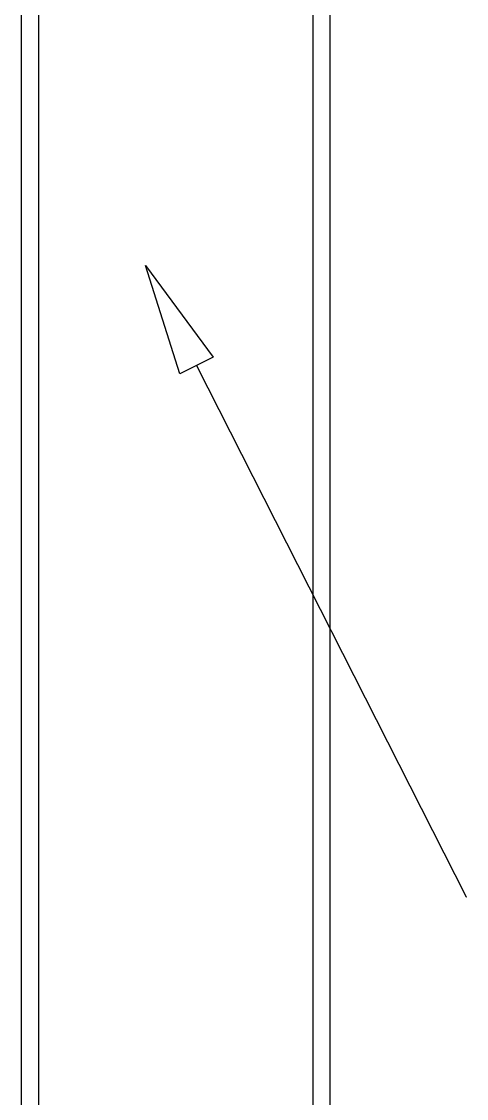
# Model space of a CAD drawing. Extents: x 69728788 to 150676229, y 20327566 to 43663798.
# Drawn here: x 75466738 to 75467034, y 20754704 to 20755419 of the extents above; entities that cross this region are included whole.
import ezdxf

# ---------------------------------------------------------------- set-up
doc = ezdxf.new("R2010")
doc.units = 0
doc.header["$LTSCALE"] = 1000
doc.header["$MEASUREMENT"] = 0
doc.layers.get('0').update_dxf_attribs({"linetype": 'CONTINUOUS'})

msp = doc.modelspace()

# ---------------------------------------------------------------- linework, layer by layer
at = {"color": 0, "linetype": 'Continuous'}
for p, q in [((75466749.79997264, 20753392.75433611), (75466749.79997264, 20755913.45267987)), ((75466931.92579351, 20753392.75433611), (75466931.92579351, 20755913.45267987)), ((75466738.41710877, 20753508.86573289), (75466738.41710877, 20755821.82924979)), ((75466943.30865738, 20753508.86573289), (75466943.30865738, 20755821.82924979))]:
    msp.add_line(p, q, dxfattribs=at)
at = {"color": 4}
msp.add_lwpolyline([(75466843.42992762, 20755185.27676356), (75466820.783099, 20755257.29374095), (75466865.56263225, 20755196.51449054)], close=True, dxfattribs=at)
at = {"color": 4, "extrusion": (0.8916485052279997, 0.4527283325844255, 0), "elevation": 76686370.97251569}
msp.add_lwpolyline([(-15659648.26368463, 0), (-15660043.93109324, 0)], dxfattribs=at)
at = {"color": 4, "extrusion": (0, 1, 0), "elevation": 20754838.0993736}
msp.add_lwpolyline([(-75467033.6261261, 0), (-75467033.80612609, 0)], dxfattribs=at)

doc.saveas('drawing.dxf')
